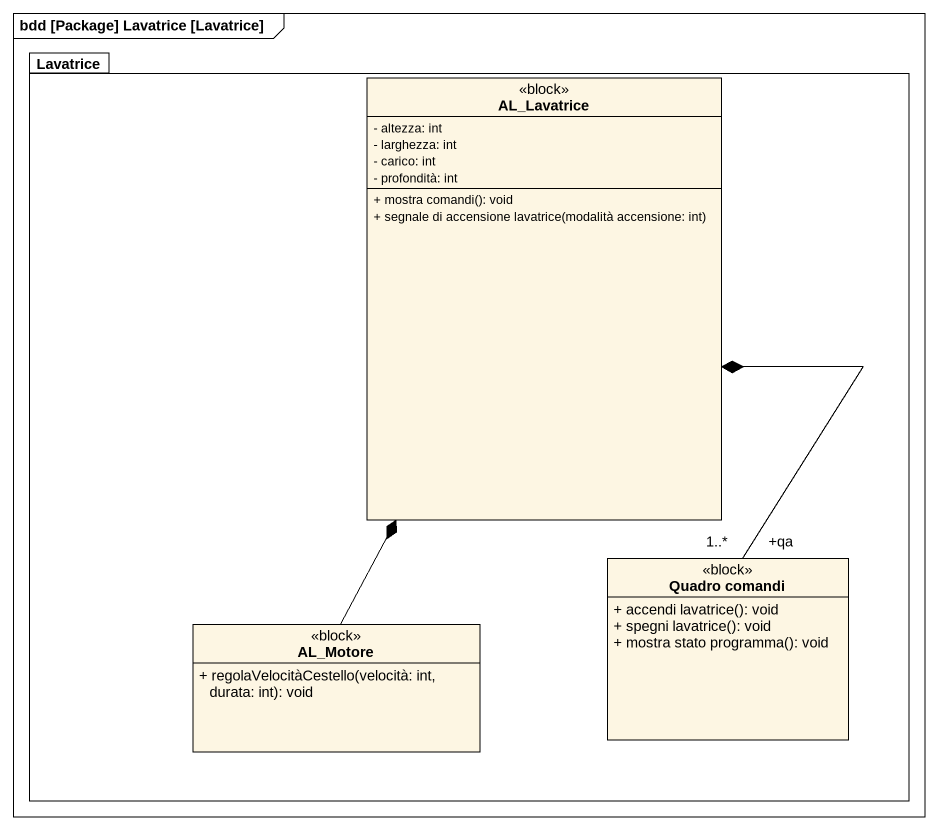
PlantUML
@startuml
mainframe bdd [Package] Lavatrice [Lavatrice]
hide circle
hide empty members
skinparam classAttributeIconSize 0
package Lavatrice {
  class AL_Lavatrice <<block>> {
    - altezza: int
    - larghezza: int
    - carico: int
    - profondità: int
    + mostra comandi(): void
    + segnale di accensione lavatrice(modalità accensione: int)
  }
  class "Quadro comandi" as Quadro_comandi <<block>> {
    + accendi lavatrice(): void
    + spegni lavatrice(): void
    + mostra stato programma(): void
  }
  class AL_Motore <<block>> {
    + regolaVelocitàCestello(velocità: int, durata: int): void
  }
}
Quadro_comandi "+qa\n1..*" -up-* AL_Lavatrice
AL_Motore -up-* AL_Lavatrice
@enduml
